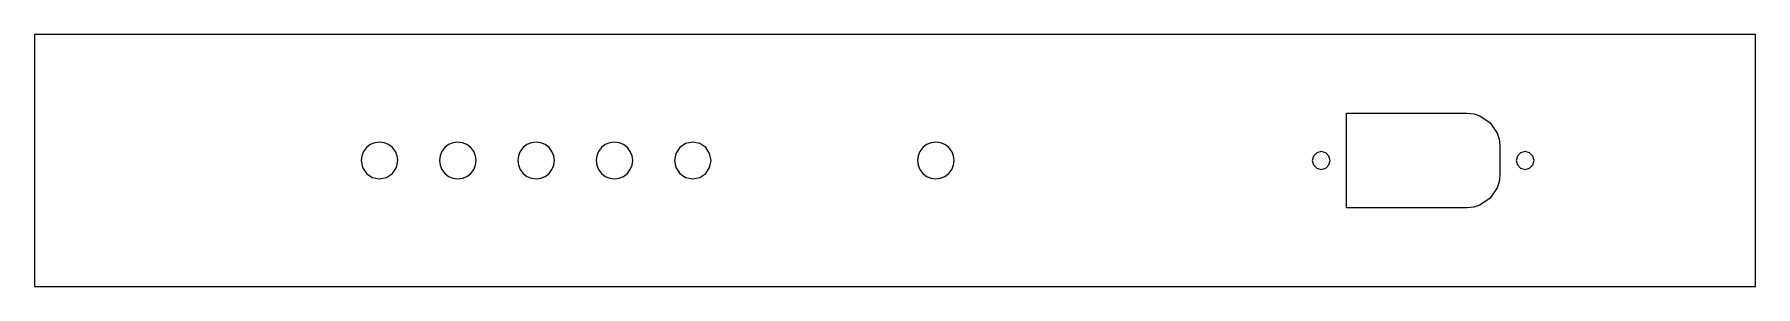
# Model space of a CAD drawing. Extents: x -105 to 105, y 5 to 298.
# Drawn here: x -105.5 to 105.5, y 4.5 to 35.5 of the extents above.
import ezdxf

# ---------------------------------------------------------------- set-up
doc = ezdxf.new("R2010")
doc.units = 0

msp = doc.modelspace()

# ---------------------------------------------------------------- linework, layer by layer
for p, q in [((-105.499886, 35.50053), (-105.499886, 4.500398)), ((105.499886, 35.50053), (-105.499886, 35.50053)), ((-105.499886, 35.50053), (-105.499886, 35.50053)), ((105.499886, 4.500398), (105.499886, 35.50053)), ((-65.148475, 21.125348), (-65.372033, 20.587413)), ((-64.794389, 21.587922), (-65.148475, 21.125348)), ((-64.324919, 21.948904), (-64.794389, 21.587922)), ((-63.777564, 22.174985), (-64.324919, 21.948904)), ((-63.19992, 22.250346), (-63.777564, 22.174985)), ((-62.622277, 22.174985), (-63.19992, 22.250346)), ((-62.074922, 21.948904), (-62.622277, 22.174985)), ((-61.605452, 21.587922), (-62.074922, 21.948904)), ((-61.251366, 21.125348), (-61.605452, 21.587922)), ((-61.027808, 20.587413), (-61.251366, 21.125348)), ((-55.548487, 21.125348), (-55.772045, 20.587413)), ((-55.194401, 21.587922), (-55.548487, 21.125348)), ((-54.724931, 21.948904), (-55.194401, 21.587922)), ((-54.177576, 22.174985), (-54.724931, 21.948904)), ((-53.599932, 22.250346), (-54.177576, 22.174985)), ((-53.022289, 22.174985), (-53.599932, 22.250346)), ((-52.474934, 21.948904), (-53.022289, 22.174985)), ((-52.005464, 21.587922), (-52.474934, 21.948904)), ((-51.651378, 21.125348), (-52.005464, 21.587922)), ((-51.42782, 20.587413), (-51.651378, 21.125348)), ((-45.948499, 21.125348), (-46.172057, 20.587413)), ((-45.594413, 21.587922), (-45.948499, 21.125348)), ((-45.124943, 21.948904), (-45.594413, 21.587922)), ((-44.577589, 22.174985), (-45.124943, 21.948904)), ((-43.999945, 22.250346), (-44.577589, 22.174985)), ((-43.422301, 22.174985), (-43.999945, 22.250346)), ((-42.874946, 21.948904), (-43.422301, 22.174985)), ((-42.405476, 21.587922), (-42.874946, 21.948904)), ((-42.05139, 21.125348), (-42.405476, 21.587922)), ((-41.827832, 20.587413), (-42.05139, 21.125348)), ((-36.348511, 21.125348), (-36.572069, 20.587413)), ((-35.994425, 21.587922), (-36.348511, 21.125348)), ((-35.524955, 21.948904), (-35.994425, 21.587922)), ((-34.977601, 22.174985), (-35.524955, 21.948904)), ((-34.399957, 22.250346), (-34.977601, 22.174985)), ((-33.822313, 22.174985), (-34.399957, 22.250346)), ((-33.274958, 21.948904), (-33.822313, 22.174985)), ((-32.805488, 21.587922), (-33.274958, 21.948904)), ((-32.451402, 21.125348), (-32.805488, 21.587922)), ((-32.227844, 20.587413), (-32.451402, 21.125348)), ((-26.390957, 21.591337), (-26.87315, 20.876149)), ((-25.675769, 22.07353), (-26.390957, 21.591337)), ((-24.799969, 22.250346), (-25.675769, 22.07353)), ((-23.924168, 22.07353), (-24.799969, 22.250346)), ((-23.20898, 21.591337), (-23.924168, 22.07353)), ((-22.726787, 20.876149), (-23.20898, 21.591337)), ((3.051439, 21.125348), (2.827881, 20.587413)), ((3.405525, 21.587922), (3.051439, 21.125348)), ((3.874995, 21.948904), (3.405525, 21.587922)), ((4.42235, 22.174985), (3.874995, 21.948904)), ((4.999994, 22.250346), (4.42235, 22.174985)), ((5.577638, 22.174985), (4.999994, 22.250346)), ((6.124992, 21.948904), (5.577638, 22.174985)), ((6.594462, 21.587922), (6.124992, 21.948904)), ((6.948548, 21.125348), (6.594462, 21.587922)), ((7.172106, 20.587413), (6.948548, 21.125348)), ((52.249934, 21.100347), (51.699935, 20.952976)), ((52.799933, 20.952976), (52.249934, 21.100347)), ((77.249903, 21.100347), (76.699903, 20.952976)), ((77.799902, 20.952976), (77.249903, 21.100347)), ((-65.372033, 20.587413), (-65.449918, 20.000349)), ((-65.449918, 20.000349), (-65.273102, 19.124549)), ((-65.273102, 19.124549), (-64.790909, 18.409361)), ((-61.608932, 18.409361), (-61.126739, 19.124549)), ((-61.126739, 19.124549), (-60.949923, 20.000349)), ((-60.949923, 20.000349), (-61.027808, 20.587413)), ((-60.949923, 20.000349), (-60.949923, 20.000349)), ((-55.772045, 20.587413), (-55.84993, 20.000349)), ((-55.84993, 20.000349), (-55.772045, 19.413285)), ((-55.772045, 19.413285), (-55.548487, 18.87535)), ((-51.651378, 18.87535), (-51.42782, 19.413285)), ((-51.349935, 20.000349), (-51.42782, 20.587413)), ((-51.42782, 19.413285), (-51.349935, 20.000349)), ((-51.349935, 20.000349), (-51.349935, 20.000349)), ((-46.172057, 20.587413), (-46.249942, 20.000349)), ((-46.249942, 20.000349), (-46.172057, 19.413285)), ((-46.172057, 19.413285), (-45.948499, 18.87535)), ((-42.05139, 18.87535), (-41.827832, 19.413285)), ((-41.749948, 20.000349), (-41.827832, 20.587413)), ((-41.827832, 19.413285), (-41.749948, 20.000349)), ((-41.749948, 20.000349), (-41.749948, 20.000349)), ((-36.572069, 20.587413), (-36.649954, 20.000349)), ((-36.649954, 20.000349), (-36.572069, 19.413285)), ((-36.572069, 19.413285), (-36.348511, 18.87535)), ((-32.451402, 18.87535), (-32.227844, 19.413285)), ((-32.149959, 20.000349), (-32.227844, 20.587413)), ((-32.227844, 19.413285), (-32.149959, 20.000349)), ((-32.149959, 20.000349), (-32.149959, 20.000349)), ((-26.87315, 20.876149), (-27.049966, 20.000349)), ((-27.049966, 20.000349), (-26.87315, 19.124549)), ((-26.87315, 19.124549), (-26.390957, 18.409361)), ((-23.20898, 18.409361), (-22.726787, 19.124549)), ((-22.549971, 20.000349), (-22.726787, 20.876149)), ((-22.726787, 19.124549), (-22.549971, 20.000349)), ((-22.549971, 20.000349), (-22.549971, 20.000349)), ((2.827881, 20.587413), (2.749997, 20.000349)), ((2.749997, 20.000349), (2.827881, 19.413285)), ((2.827881, 19.413285), (3.051439, 18.87535)), ((6.948548, 18.87535), (7.172106, 19.413285)), ((7.249991, 20.000349), (7.172106, 20.587413)), ((7.172106, 19.413285), (7.249991, 20.000349)), ((7.249991, 20.000349), (7.249991, 20.000349)), ((51.297308, 20.550348), (51.149936, 20.000349)), ((51.149936, 20.000349), (51.297308, 19.45035)), ((51.699935, 20.952976), (51.297308, 20.550348)), ((51.297308, 19.45035), (51.699935, 19.047722)), ((51.699935, 19.047722), (52.249934, 18.90035)), ((52.249934, 18.90035), (52.799933, 19.047722)), ((53.202561, 20.550348), (52.799933, 20.952976)), ((52.799933, 19.047722), (53.202561, 19.45035)), ((53.349933, 20.000349), (53.202561, 20.550348)), ((53.202561, 19.45035), (53.349933, 20.000349)), ((53.349933, 20.000349), (53.349933, 20.000349)), ((76.297276, 20.550348), (76.149904, 20.000349)), ((76.149904, 20.000349), (76.297276, 19.45035)), ((76.699903, 20.952976), (76.297276, 20.550348)), ((76.297276, 19.45035), (76.699903, 19.047722)), ((76.699903, 19.047722), (77.249903, 18.90035)), ((77.249903, 18.90035), (77.799902, 19.047722)), ((78.202529, 20.550348), (77.799902, 20.952976)), ((77.799902, 19.047722), (78.202529, 19.45035)), ((78.349901, 20.000349), (78.202529, 20.550348)), ((78.202529, 19.45035), (78.349901, 20.000349)), ((78.349901, 20.000349), (78.349901, 20.000349)), ((-64.790909, 18.409361), (-64.075721, 17.927168)), ((-64.075721, 17.927168), (-63.19992, 17.750352)), ((-63.19992, 17.750352), (-62.32412, 17.927168)), ((-62.32412, 17.927168), (-61.608932, 18.409361)), ((-55.548487, 18.87535), (-55.194401, 18.412776)), ((-55.194401, 18.412776), (-54.724931, 18.051794)), ((-54.724931, 18.051794), (-54.177576, 17.825712)), ((-54.177576, 17.825712), (-53.599932, 17.750352)), ((-53.599932, 17.750352), (-53.022289, 17.825712)), ((-53.022289, 17.825712), (-52.474934, 18.051794)), ((-52.474934, 18.051794), (-52.005464, 18.412776)), ((-52.005464, 18.412776), (-51.651378, 18.87535)), ((-45.948499, 18.87535), (-45.594413, 18.412776)), ((-45.594413, 18.412776), (-45.124943, 18.051794)), ((-45.124943, 18.051794), (-44.577589, 17.825712)), ((-44.577589, 17.825712), (-43.999945, 17.750352)), ((-43.999945, 17.750352), (-43.422301, 17.825712)), ((-43.422301, 17.825712), (-42.874946, 18.051794)), ((-42.874946, 18.051794), (-42.405476, 18.412776)), ((-42.405476, 18.412776), (-42.05139, 18.87535)), ((-36.348511, 18.87535), (-35.994425, 18.412776)), ((-35.994425, 18.412776), (-35.524955, 18.051794)), ((-35.524955, 18.051794), (-34.977601, 17.825712)), ((-34.977601, 17.825712), (-34.399957, 17.750352)), ((-34.399957, 17.750352), (-33.822313, 17.825712)), ((-33.822313, 17.825712), (-33.274958, 18.051794)), ((-33.274958, 18.051794), (-32.805488, 18.412776)), ((-32.805488, 18.412776), (-32.451402, 18.87535)), ((-26.390957, 18.409361), (-25.675769, 17.927168)), ((-25.675769, 17.927168), (-24.799969, 17.750352)), ((-24.799969, 17.750352), (-23.924168, 17.927168)), ((-23.924168, 17.927168), (-23.20898, 18.409361)), ((3.051439, 18.87535), (3.405525, 18.412776)), ((3.405525, 18.412776), (3.874995, 18.051794)), ((3.874995, 18.051794), (4.42235, 17.825712)), ((4.42235, 17.825712), (4.999994, 17.750352)), ((4.999994, 17.750352), (5.577638, 17.825712)), ((5.577638, 17.825712), (6.124992, 18.051794)), ((6.124992, 18.051794), (6.594462, 18.412776)), ((6.594462, 18.412776), (6.948548, 18.87535)), ((-105.499886, 4.500398), (105.499886, 4.500398))]:
    msp.add_line(p, q)
at = {"layer": 'Layer 1'}
for p, q in [((55.34997, 25.799779), (70.149931, 25.800044)), ((55.34997, 14.20046), (55.34997, 25.799779)), ((70.149931, 25.800044), (70.956063, 25.71879)), ((70.956063, 25.71879), (71.706898, 25.485742)), ((71.706898, 25.485742), (72.978337, 24.628553)), ((72.978337, 24.628553), (73.835568, 23.357052)), ((73.835568, 23.357052), (74.068642, 22.606114)), ((74.068642, 22.606114), (74.14991, 21.799813)), ((74.14991, 21.799813), (74.14991, 18.200664)), ((74.14991, 21.799813), (74.14991, 21.799813)), ((74.068642, 17.394421), (73.835568, 16.643504)), ((74.14991, 18.200664), (74.068642, 17.394421)), ((72.978337, 15.371971), (71.706898, 14.514721)), ((73.835568, 16.643504), (72.978337, 15.371971)), ((70.149931, 14.200408), (55.34997, 14.20046)), ((70.956063, 14.281656), (70.149931, 14.200408)), ((71.706898, 14.514721), (70.956063, 14.281656))]:
    msp.add_line(p, q, dxfattribs=at)

doc.saveas('drawing.dxf')
